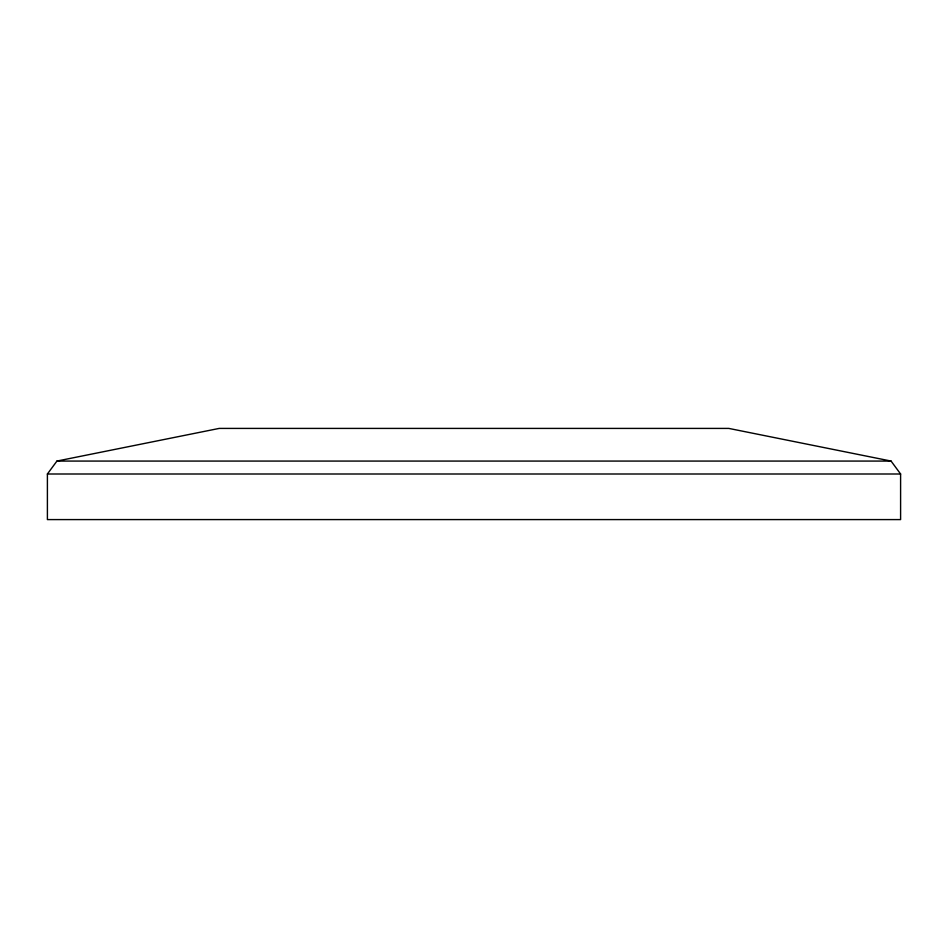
<?xml version="1.0" encoding="UTF-8"?>
<svg xmlns="http://www.w3.org/2000/svg" width="948" height="948" viewBox="0 0 948 948"><rect width="100%" height="100%" fill="white"/><g stroke="black" fill="none" stroke-linecap="round" stroke-linejoin="round"><path stroke-width="1.42" d="M47.4 474L56.927 461.072L219.201 428.413L728.799 428.413L891.073 461.072L900.6 474L900.6 519.587L47.4 519.587L47.4 474L900.6 474M56.927 461.072L891.073 461.072"/></g></svg>
